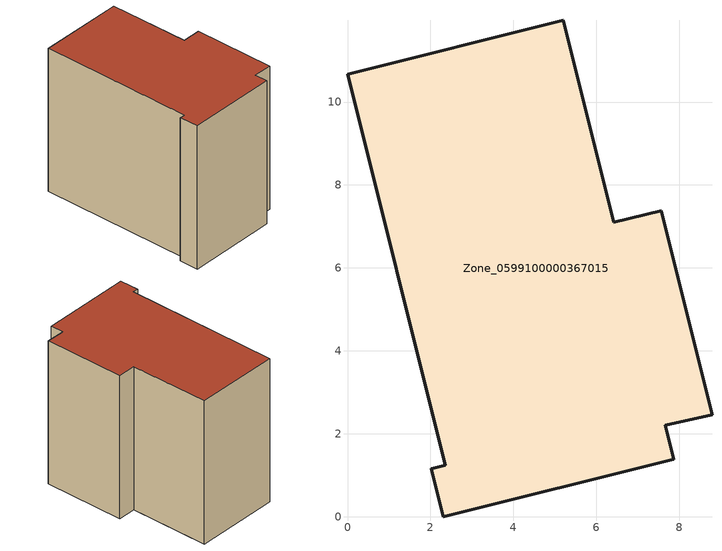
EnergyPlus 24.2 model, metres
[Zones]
Zone_0599100000367015
 floor ground (C_G): 6.42,7.1 7.56,7.38 8.79,2.46 7.65,2.2 7.86,1.39 2.31,0 2.02,1.16 2.36,1.25 0,10.67 5.21,11.97 z0
 wall outside (C_F): 2.36,1.25 2.02,1.16 2.31,0 7.86,1.39 7.65,2.2 8.79,2.46 7.56,7.38 6.42,7.1 5.21,11.97 0,10.67 2.36,1.25 z0:9.31
 roof outside (C_R): 5.21,11.97 0,10.67 2.36,1.25 2.02,1.16 2.31,0 7.86,1.39 7.65,2.2 8.79,2.46 7.56,7.38 6.42,7.1 z9.31
[BUILDING]
Pand.0599100000367015: North Axis=0; Terrain=City; Loads Convergence Tolerance Value=0.04; Temperature Convergence Tolerance Value=0.4; Solar Distribution=FullExterior; Maximum Number of Warmup Days=25; Minimum Number of Warmup Days=1
[Site:Location]
Rotterdam.The.Hague.AP_ZH_NLD Design_Conditions: Latitude=51.96; Longitude=4.45; Time Zone=1; Elevation=-4.5
[SITE:GROUNDTEMPERATURE:BUILDINGSURFACE]
18, 18, 18, 18, 18, 18, 18, 18, 18, 18, 18, 18
[MATERIAL] Thermal Absorptance=0.9; Solar Absorptance=0.7; Visible Absorptance=0.7
Name | Roughness | Thickness | Conductivity | Density | Specific Heat
G.TC.1992-2005 | MediumSmooth | 0.15 | 0.06 | 540 | 1210
F.TC.1992-2005 | Rough | 0.3 | 0.12 | 1920 | 840
R.TC.1992-2005 | MediumRough | 0.2 | 0.08 | 1500 | 1000
[CONSTRUCTION]
C_G: G.TC.1992-2005
C_F: F.TC.1992-2005
C_R: R.TC.1992-2005
[ZONE]
Zone_0599100000367015: Type=1; Multiplier=1; Ceiling Height=Autocalculate; Volume=Autocalculate; Floor Area=autocalculate; Part of Total Floor Area=Yes
[ZONEINFILTRATION:DESIGNFLOWRATE]
Infil_Zone_0599100000367015: Zone or ZoneList or Space or SpaceList=Zone_0599100000367015; Schedule=AlwaysOn; Design Flow Rate Calculation Method=Flow/Area; Flow Rate per Floor Area=0.0015; Constant Term Coefficient=1; Temperature Term Coefficient=0; Velocity Term Coefficient=0; Velocity Squared Term Coefficient=0
[HVACTEMPLATE:ZONE:IDEALLOADSAIRSYSTEM]
Zone_0599100000367015: Maximum Heating Supply Air Temperature=50; Minimum Cooling Supply Air Temperature=13; Maximum Heating Supply Air Humidity Ratio=0.0156; Minimum Cooling Supply Air Humidity Ratio=0.0077; Heating Limit=NoLimit; Cooling Limit=NoLimit; Dehumidification Control Type=ConstantSensibleHeatRatio; Cooling Sensible Heat Ratio=0.7; Dehumidification Setpoint=60; Humidification Control Type=None; Humidification Setpoint=30; Outdoor Air Method=None; Outdoor Air Flow Rate per Person=0.00944; Outdoor Air Flow Rate per Zone Floor Area=0; Outdoor Air Flow Rate per Zone=0; Demand Controlled Ventilation Type=None; Outdoor Air Economizer Type=NoEconomizer; Heat Recovery Type=None; Sensible Heat Recovery Effectiveness=0.7; Latent Heat Recovery Effectiveness=0.65
[ZONECONTROL:THERMOSTAT]
ThermostatControl_Zone_0599100000367015: Zone or ZoneList=Zone_0599100000367015; Control Type Schedule=DualSetpointControlType; Control 1=Thermostat_Zone_0599100000367015; Temperature Difference Between Cutout And Setpoint=0
[THERMOSTATSETPOINT:DUALSETPOINT]
Thermostat_Zone_0599100000367015: Heating Setpoint Temperature Schedule=HeatingSetpoint_Zone_0599100000367015; Cooling Setpoint Temperature Schedule=CoolingSetpoint_Zone_0599100000367015
[SCHEDULE:COMPACT]
HeatingSetpoint_Zone_0599100000367015: Through: 12/31, For: AllDays, Until: 24:00, 21
CoolingSetpoint_Zone_0599100000367015: Through: 12/31, For: AllDays, Until: 24:00, 24
DualSetpointControlType: Through: 12/31, For: AllDays, Until: 24:00, 4
AlwaysOn: Through: 12/31, For: AllDays, Until: 24:00, 1
